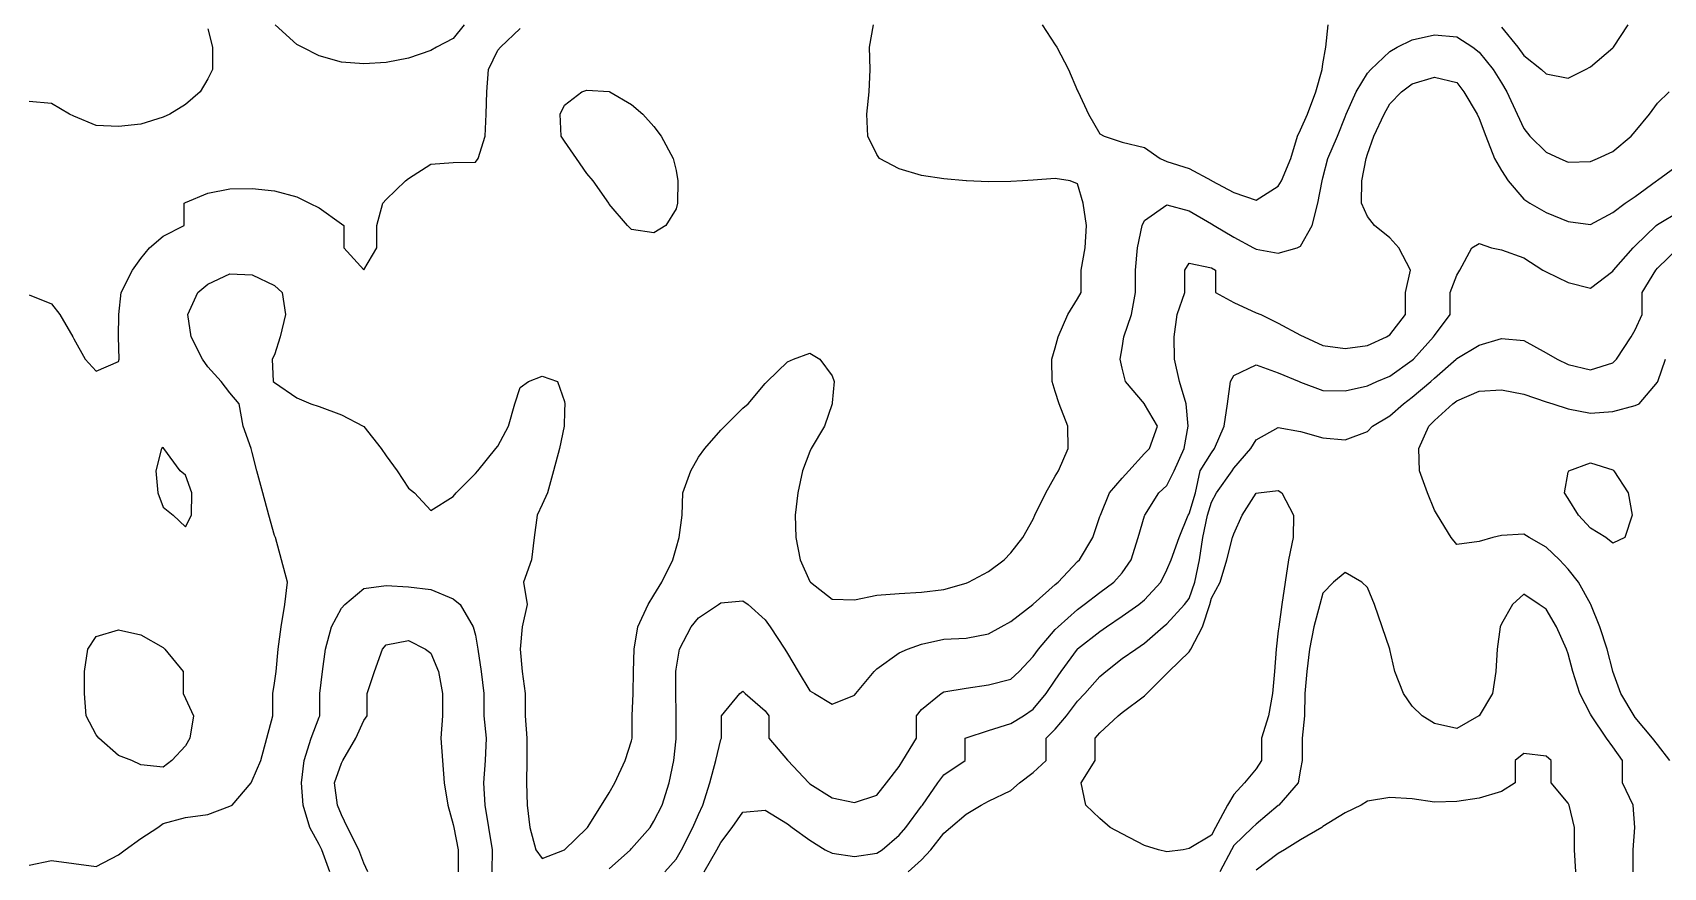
# Model space of a CAD drawing. Header units: inches. Extents: x 450896 to 463247, y 7386701 to 7399440.
# Drawn here: x 459807 to 461948, y 7396817 to 7397914 of the extents above; entities that cross this region are included whole.
import ezdxf

# ---------------------------------------------------------------- set-up
doc = ezdxf.new("R2010")
doc.units = ezdxf.units.IN
doc.header["$MEASUREMENT"] = 0

msp = doc.modelspace()

# ---------------------------------------------------------------- linework, layer by layer
for points, elevation in [([(459802.5, 7396819.6), (459831.7, 7396825.8), (459861, 7396822), (459890.3, 7396817.8), (459919.6, 7396833.2), (459928.2, 7396840.1), (459948.9, 7396854.6), (459971.2, 7396869.4), (459978.2, 7396874.7), (460007.5, 7396882.3), (460036.8, 7396886.5), (460066, 7396897.4), (460068.9, 7396898.7), (460093.6, 7396928), (460095.3, 7396931.1), (460106.3, 7396957.3), (460114.6, 7396986.6), (460122.2, 7397015.9), (460122.2, 7397045.1), (460124.6, 7397058.7), (460126.5, 7397074.4), (460129.2, 7397103.7), (460133.1, 7397133), (460137.9, 7397162.3), (460141.3, 7397191.6), (460133.5, 7397220.9), (460125.6, 7397250.2), (460124.6, 7397253), (460117, 7397279.4), (460109.2, 7397308.7), (460101.1, 7397338), (460095.3, 7397361.9), (460093.9, 7397367.3), (460083.3, 7397396.6), (460078.1, 7397425.9), (460066, 7397440.3), (460054.5, 7397455.2), (460036.8, 7397474.3), (460030, 7397484.5), (460015.2, 7397513.7), (460010.8, 7397543), (460023.9, 7397572.3), (460036.8, 7397583.2), (460066, 7397596.5), (460095.3, 7397595.5), (460124.6, 7397581.3), (460134.5, 7397572.3), (460138.8, 7397543), (460132, 7397513.7), (460124.6, 7397490.3), (460121.2, 7397484.5), (460122.8, 7397455.2), (460124.6, 7397453.7), (460153.9, 7397433.7), (460172, 7397425.9), (460183.2, 7397422.4), (460212.5, 7397411.4), (460241, 7397396.6), (460241.8, 7397395.9), (460264.6, 7397367.3), (460271.1, 7397357.5), (460285.4, 7397338), (460300.3, 7397315.1), (460308.3, 7397308.7), (460329.6, 7397285.8), (460358.9, 7397304), (460362.8, 7397308.7), (460388.2, 7397334.5), (460391.5, 7397338), (460414.9, 7397367.3), (460417.5, 7397370.1), (460431.6, 7397396.6), (460439.8, 7397425.9), (460446.8, 7397447.4), (460458, 7397455.2), (460476.1, 7397462), (460496.1, 7397455.2), (460505.4, 7397428.7), (460505.7, 7397425.9), (460505.4, 7397416.5), (460504.6, 7397396.6), (460498.6, 7397367.3), (460490.7, 7397338), (460483.1, 7397308.7), (460476.1, 7397293.6), (460469.4, 7397279.4), (460465.4, 7397250.2), (460461.7, 7397220.9), (460451.4, 7397191.6), (460456, 7397162.3), (460449.8, 7397133), (460447.1, 7397103.7), (460449.8, 7397074.4), (460453.8, 7397045.1), (460453.8, 7397015.9), (460455.7, 7396986.6), (460455.6, 7396957.3), (460455.3, 7396928), (460456.1, 7396898.7), (460459.6, 7396869.4), (460467.8, 7396840.1), (460476.1, 7396828.6), (460505.4, 7396840.1), (460505.4, 7396840.1), (460534.6, 7396868.4), (460535.5, 7396869.4), (460554, 7396898.7), (460563.9, 7396914.6), (460571.1, 7396928), (460584.8, 7396957.3), (460593.2, 7396982.9), (460594, 7396986.6), (460594, 7397015.9), (460595.5, 7397045.1), (460596, 7397074.4), (460596.7, 7397103.7), (460601.4, 7397133), (460615.2, 7397162.3), (460622.5, 7397174.6), (460633, 7397191.6), (460647.5, 7397220.9), (460651.8, 7397236.3), (460656, 7397250.2), (460659.7, 7397279.4), (460660.5, 7397308.7), (460671.1, 7397338), (460681.1, 7397355.8), (460689.6, 7397367.3), (460710.4, 7397391.4), (460715.6, 7397396.6), (460739.6, 7397420.2), (460746.2, 7397425.9), (460768.9, 7397452.7), (460771.2, 7397455.2), (460798.2, 7397480.9), (460805.7, 7397484.5), (460827.5, 7397492.2), (460840.7, 7397484.5), (460856.8, 7397462.8), (460859.1, 7397455.2), (460856.8, 7397427.3), (460856.6, 7397425.9), (460846.8, 7397396.6), (460829.2, 7397367.3), (460827.5, 7397363.3), (460817.9, 7397338), (460811.8, 7397308.7), (460807.9, 7397279.4), (460808.8, 7397250.2), (460814.5, 7397220.9), (460827.5, 7397192.5), (460828.4, 7397191.6), (460856.8, 7397169.4), (460886.1, 7397168.5), (460915.4, 7397174.5), (460944.7, 7397176.6), (460973.9, 7397178.6), (461003.2, 7397181.8), (461032.5, 7397190.3), (461035.9, 7397191.6), (461061.8, 7397205.7), (461082.5, 7397220.9), (461091.1, 7397230.1), (461106.9, 7397250.2), (461120.4, 7397274.4), (461122.9, 7397279.4), (461137.4, 7397308.7), (461149.7, 7397330.7), (461153.7, 7397338), (461166.4, 7397367.3), (461166.1, 7397396.6), (461154.8, 7397425.9), (461149.7, 7397441.9), (461145.6, 7397455.2), (461145.2, 7397484.5), (461149.7, 7397499.2), (461153.6, 7397513.7), (461166.1, 7397543), (461179, 7397563.6), (461183.7, 7397572.3), (461183.7, 7397601.6), (461188.8, 7397630.9), (461190.7, 7397660.2), (461186.4, 7397689.5), (461179, 7397715), (461169.3, 7397718.8), (461149.7, 7397721.7), (461120.4, 7397719.5), (461106.7, 7397718.8), (461091.1, 7397718), (461061.8, 7397717.6), (461033, 7397718.8), (461032.5, 7397718.8), (461003.2, 7397721.3), (460973.9, 7397726), (460944.7, 7397734.7), (460919, 7397748), (460915.4, 7397753.3), (460903.7, 7397777.3), (460902.3, 7397806.6), (460905.2, 7397835.9), (460906.4, 7397865.2), (460905.5, 7397894.5), (460910.8, 7397923.8)], 820), ([(459802.5, 7397568.9), (459831.7, 7397557.4), (459842.7, 7397543), (459859.7, 7397513.7), (459861, 7397511.3), (459875.7, 7397484.5), (459890.3, 7397468.7), (459919.6, 7397481.3), (459920.5, 7397484.5), (459919.7, 7397513.7), (459920, 7397543), (459922.9, 7397572.3), (459937.9, 7397601.6), (459948.9, 7397616.6), (459960.4, 7397630.9), (459978.2, 7397646.2), (460006, 7397660.2), (460006, 7397689.5), (460007.5, 7397690.3), (460036.8, 7397702.4), (460066, 7397708.5), (460095.3, 7397708.8), (460124.6, 7397705.7), (460153.9, 7397697.9), (460170.6, 7397689.5), (460183.2, 7397683.5), (460212.5, 7397662.3), (460215.4, 7397660.2), (460215.4, 7397630.9), (460241.8, 7397601.8), (460259, 7397630.9), (460259, 7397660.2), (460266.8, 7397689.5), (460271.1, 7397694.2), (460296.6, 7397718.8), (460300.3, 7397721.8), (460329.6, 7397740.8), (460358.9, 7397742.8), (460388.2, 7397743.5), (460391.9, 7397748), (460400.9, 7397777.3), (460402.5, 7397806.6), (460403.2, 7397835.9), (460405.5, 7397865.2), (460417.5, 7397890.3), (460421, 7397894.5), (460446.8, 7397918.8)], 800), ([(460036.8, 7397918.6), (460043.2, 7397894.5), (460043.1, 7397865.2), (460036.8, 7397853), (460027, 7397835.9), (460007.5, 7397819.1), (459986.8, 7397806.6), (459978.2, 7397802.3), (459948.9, 7397793.1), (459919.6, 7397790.4), (459890.3, 7397791.6), (459861, 7397803.8), (459855.2, 7397806.6), (459831.7, 7397820.6), (459802.5, 7397823.2)], 800), ([(460373.6, 7397923.8), (460358.9, 7397905.9), (460337.3, 7397894.5), (460329.6, 7397890.1), (460300.3, 7397880), (460271.1, 7397874.3), (460241.8, 7397872.5), (460212.5, 7397874.9), (460183.2, 7397883.1), (460160.9, 7397894.5), (460153.9, 7397898.1), (460125.3, 7397923.8)], 800), ([(460563.9, 7396815.1), (460591.8, 7396840.1), (460593.2, 7396841.8), (460617.6, 7396869.4), (460622.5, 7396877.6), (460633.3, 7396898.7), (460642.7, 7396928), (460648.8, 7396957.3), (460651.8, 7396985.6), (460651.9, 7396986.6), (460651.9, 7397015.9), (460651.8, 7397020.1), (460651.3, 7397045.1), (460651.5, 7397074.4), (460651.8, 7397077.1), (460656.1, 7397103.7), (460671.5, 7397133), (460681.1, 7397144.6), (460707.3, 7397162.3), (460710.4, 7397164.3), (460739.6, 7397167.2), (460746.2, 7397162.3), (460768.9, 7397142.2), (460775.4, 7397133), (460794.7, 7397103.7), (460798.2, 7397097.7), (460812.1, 7397074.4), (460827.5, 7397048.9), (460833.7, 7397045.1), (460856.8, 7397031.4), (460886.1, 7397042.9), (460887.9, 7397045.1), (460912, 7397074.4), (460915.4, 7397077.6), (460944.7, 7397098.5), (460955.5, 7397103.7), (460973.9, 7397110.3), (461003.2, 7397116.8), (461032.5, 7397117.9), (461061.8, 7397123.5), (461078.5, 7397133), (461091.1, 7397139.8), (461120.1, 7397162.3), (461120.4, 7397162.5), (461149.7, 7397188.4), (461153.3, 7397191.6), (461179, 7397218.5), (461181.5, 7397220.9), (461199.1, 7397250.2), (461208.2, 7397277.7), (461208.8, 7397279.4), (461221, 7397308.7), (461237.5, 7397328.1), (461246.3, 7397338), (461266.8, 7397360.6), (461273.5, 7397367.3), (461283.9, 7397396.6), (461266.8, 7397425.5), (461266.6, 7397425.9), (461242, 7397455.2), (461237.5, 7397472.9), (461234.7, 7397484.5), (461237.5, 7397499.5), (461239.8, 7397513.7), (461249.7, 7397543), (461255, 7397572.3), (461255, 7397601.6), (461257.6, 7397630.9), (461263.6, 7397660.2), (461266.8, 7397666.7), (461296.1, 7397687.2), (461325.4, 7397679.3), (461354.7, 7397662.2), (461358.1, 7397660.2), (461384, 7397644.8), (461410.1, 7397630.9), (461413.3, 7397629.1), (461442.5, 7397623.7), (461467.4, 7397630.9), (461471.8, 7397633.1), (461487, 7397660.2), (461494.4, 7397689.5), (461500, 7397718.8), (461501.1, 7397722.9), (461507.5, 7397748), (461520.4, 7397777.3), (461530.4, 7397803.1), (461531.8, 7397806.6), (461544.8, 7397835.9), (461559.7, 7397860.4), (461563.8, 7397865.2), (461589, 7397888.9), (461598.4, 7397894.5), (461618.3, 7397904.2), (461647.6, 7397910.6), (461676.8, 7397907.9), (461697.8, 7397894.5), (461706.1, 7397887.9), (461724.7, 7397865.2), (461735.4, 7397847.4), (461742.5, 7397835.9), (461756.2, 7397806.6), (461764.7, 7397787.4), (461772.8, 7397777.3), (461794, 7397756.5), (461812, 7397748), (461823.3, 7397743.5), (461852.6, 7397744.4), (461861.7, 7397748), (461881.8, 7397757.4), (461905.8, 7397777.3), (461911.1, 7397783.5), (461929.7, 7397806.6), (461940.4, 7397820.7), (461955.5, 7397835.9)], 840), ([(461132.4, 7397923.8), (461149.7, 7397897.4), (461151.5, 7397894.5), (461166.9, 7397865.2), (461179, 7397837), (461179.5, 7397835.9), (461193.4, 7397806.6), (461208.2, 7397780.6), (461214, 7397777.3), (461237.5, 7397769.5), (461266.8, 7397762.4), (461287.4, 7397748), (461296.1, 7397744.1), (461325.4, 7397735), (461354.7, 7397719.1), (461355.4, 7397718.8), (461384, 7397703.7), (461413.3, 7397693.4), (461442.5, 7397711.7), (461446.7, 7397718.8), (461458.9, 7397748), (461467.9, 7397777.3), (461471.8, 7397785.8), (461480.8, 7397806.6), (461491.7, 7397835.9), (461500, 7397865.2), (461501.1, 7397872.6), (461504.9, 7397894.5), (461508.1, 7397923.8)], 820), ([(461735.4, 7397920.8), (461756.9, 7397894.5), (461764.7, 7397883.6), (461787.9, 7397865.2), (461794, 7397859.6), (461823.3, 7397853.5), (461846, 7397865.2), (461852.6, 7397868.6), (461881.8, 7397893.5), (461882.8, 7397894.5), (461901.7, 7397923.8)], 820), ([(460637.1, 7396810.8), (460651.8, 7396827.7), (460658.9, 7396840.1), (460673.8, 7396869.4), (460681.1, 7396886.4), (460686.7, 7396898.7), (460696, 7396928), (460704, 7396957.3), (460710.4, 7396984.7), (460711.3, 7396986.6), (460711.3, 7397015.9), (460735.4, 7397045.1), (460739.6, 7397048.4), (460742.5, 7397045.1), (460768.9, 7397022.3), (460773.5, 7397015.9), (460773.5, 7396986.6), (460798.2, 7396957.6), (460798.5, 7396957.3), (460826.1, 7396928), (460827.5, 7396926.7), (460856.8, 7396908.2), (460886.1, 7396901.9), (460915.4, 7396911.8), (460928.2, 7396928), (460944.7, 7396949.3), (460949.3, 7396957.3), (460967.3, 7396986.6), (460967.3, 7397015.9), (460973.9, 7397024.1), (460999.7, 7397045.1), (461003.2, 7397047.3), (461032.5, 7397052.5), (461061.8, 7397056.6), (461091.1, 7397064.2), (461102.3, 7397074.4), (461120.4, 7397093.7), (461127.4, 7397103.7), (461149.7, 7397129.3), (461153.3, 7397133), (461179, 7397155.8), (461187.7, 7397162.3), (461208.2, 7397178), (461226.5, 7397191.6), (461237.5, 7397203.9), (461249.3, 7397220.9), (461258.4, 7397250.2), (461266.8, 7397278.6), (461267.1, 7397279.4), (461285.7, 7397308.7), (461296.1, 7397318.7), (461305.7, 7397338), (461318.8, 7397367.3), (461324.1, 7397396.6), (461321.4, 7397425.9), (461312.7, 7397455.2), (461306.3, 7397484.5), (461305.9, 7397513.7), (461309.9, 7397543), (461319.8, 7397572.3), (461319.8, 7397601.6), (461325.4, 7397610.6), (461354.7, 7397604.5), (461359.9, 7397601.6), (461359.9, 7397572.3), (461384, 7397559.1), (461413.3, 7397545.5), (461419.5, 7397543), (461442.5, 7397531.9), (461471.8, 7397516), (461476.4, 7397513.7), (461501.1, 7397502.4), (461530.4, 7397498.6), (461559.7, 7397502.4), (461584.5, 7397513.7), (461589, 7397516.5), (461609.4, 7397543), (461609.4, 7397572.3), (461615.9, 7397601.6), (461600.7, 7397630.9), (461589, 7397643.9), (461568.9, 7397660.2), (461559.7, 7397672.1), (461551.7, 7397689.5), (461552, 7397718.8), (461557.8, 7397748), (461559.7, 7397753.8), (461567.7, 7397777.3), (461581.3, 7397806.6), (461589, 7397819.8), (461604.3, 7397835.9), (461618.3, 7397846.1), (461647.6, 7397855.2), (461676.8, 7397848.2), (461686.2, 7397835.9), (461703.5, 7397806.6), (461706.1, 7397800.9), (461715.1, 7397777.3), (461726.4, 7397748), (461735.4, 7397732.3), (461744.5, 7397718.8), (461764.7, 7397694.9), (461772.6, 7397689.5), (461794, 7397677.3), (461823.3, 7397665.4), (461852.6, 7397661.3), (461881.8, 7397677.2), (461898.1, 7397689.5), (461911.1, 7397698.4), (461939.1, 7397718.8), (461940.4, 7397719.8), (461969.7, 7397741)], 860), ([(460638.1, 7397660.2), (460622.5, 7397650.6), (460593.2, 7397654.7), (460588, 7397660.2), (460563.9, 7397688.2), (460563.3, 7397689.5), (460542.7, 7397718.8), (460534.6, 7397728.5), (460521, 7397748), (460505.4, 7397770.9), (460500.8, 7397777.3), (460499.4, 7397806.6), (460505.4, 7397818.1), (460528.1, 7397835.9), (460534.6, 7397838.1), (460563.9, 7397836.3), (460564.8, 7397835.9), (460593.2, 7397819.1), (460608, 7397806.6), (460622.5, 7397790.3), (460632.1, 7397777.3), (460647.9, 7397748), (460651.8, 7397732.2), (460654.2, 7397718.8), (460653.6, 7397689.5), (460651.8, 7397682.2), (460638.1, 7397660.2)], 820), ([(460688.6, 7396810.8), (460705.2, 7396840.1), (460710.4, 7396849.7), (460725.2, 7396869.4), (460739.6, 7396889.2), (460768.9, 7396892), (460798.2, 7396874.1), (460804.1, 7396869.4), (460827.5, 7396852.8), (460847.6, 7396840.1), (460856.8, 7396835.4), (460886.1, 7396831), (460915.4, 7396835.4), (460922.5, 7396840.1), (460944.7, 7396859.3), (460953.4, 7396869.4), (460973.9, 7396897.1), (460975.1, 7396898.7), (460995.3, 7396928), (461003.2, 7396938.4), (461031.5, 7396957.3), (461031.5, 7396986.6), (461032.5, 7396987.1), (461061.8, 7396996.8), (461091.1, 7397005.7), (461107.8, 7397015.9), (461120.4, 7397024.5), (461137.6, 7397045.1), (461149.7, 7397062.7), (461157.4, 7397074.4), (461178.6, 7397103.7), (461179, 7397104.1), (461208.2, 7397126.9), (461217, 7397133), (461237.5, 7397146.7), (461259.5, 7397162.3), (461266.8, 7397168.4), (461288.3, 7397191.6), (461296.1, 7397207.9), (461302, 7397220.9), (461312.4, 7397250.2), (461324.1, 7397279.4), (461325.4, 7397281.3), (461333.8, 7397308.7), (461339.7, 7397338), (461354.7, 7397361.4), (461358.5, 7397367.3), (461371.3, 7397396.6), (461375.8, 7397425.9), (461379.7, 7397455.2), (461384, 7397463.1), (461413.3, 7397477), (461442.5, 7397466.6), (461469.8, 7397455.2), (461471.8, 7397454.4), (461501.1, 7397443.2), (461530.4, 7397442.8), (461559.7, 7397449.6), (461571.8, 7397455.2), (461589, 7397462.4), (461618.3, 7397483), (461619.9, 7397484.5), (461646.4, 7397513.7), (461647.6, 7397515.6), (461668.3, 7397543), (461668.3, 7397572.3), (461676.8, 7397594.9), (461680.9, 7397601.6), (461696.8, 7397630.9), (461706.1, 7397636.6), (461722.4, 7397630.9), (461735.4, 7397628.3), (461764.7, 7397617.5), (461789.9, 7397601.6), (461794, 7397599.2), (461823.3, 7397585.2), (461852.6, 7397578), (461881.8, 7397600.2), (461882.8, 7397601.6), (461908.6, 7397630.9), (461911.1, 7397633.2), (461938.7, 7397660.2), (461940.4, 7397661.5), (461969.7, 7397678.8)], 880), ([(460956.3, 7396810.8), (460973.9, 7396826.8), (460986.2, 7396840.1), (461003.2, 7396861.7), (461012.1, 7396869.4), (461032.5, 7396886.9), (461052.4, 7396898.7), (461061.8, 7396903.9), (461091.1, 7396917.7), (461102.7, 7396928), (461120.4, 7396941.3), (461137.7, 7396957.3), (461137.7, 7396986.6), (461149.7, 7396998.5), (461164.3, 7397015.9), (461179, 7397035.1), (461188.3, 7397045.1), (461208.2, 7397067.7), (461216.1, 7397074.4), (461237.5, 7397091.2), (461255.2, 7397103.7), (461266.8, 7397111.5), (461291.5, 7397133), (461296.1, 7397137), (461319.5, 7397162.3), (461325.4, 7397170.3), (461332.7, 7397191.6), (461338.8, 7397220.9), (461343.5, 7397250.2), (461349.3, 7397279.4), (461354.7, 7397296.6), (461361.3, 7397308.7), (461381.7, 7397338), (461384, 7397341.4), (461406.2, 7397367.3), (461413.3, 7397378.6), (461442.5, 7397394.7), (461471.8, 7397389.4), (461501.1, 7397381), (461530.4, 7397378.7), (461559.7, 7397389.7), (461566.2, 7397396.6), (461589, 7397410.1), (461606.9, 7397425.9), (461618.3, 7397434.6), (461642.7, 7397455.2), (461647.6, 7397459.4), (461676, 7397484.5), (461676.8, 7397485.3), (461706.1, 7397503), (461735.4, 7397511.7), (461764.7, 7397509.1), (461794, 7397493), (461808.5, 7397484.5), (461823.3, 7397477.5), (461852.6, 7397470.5), (461881.8, 7397479.7), (461886.5, 7397484.5), (461905.7, 7397513.7), (461911.1, 7397523.1), (461920.3, 7397543), (461920.3, 7397572.3), (461938.3, 7397601.6), (461940.4, 7397604.1), (461968, 7397630.9)], 900), ([(461956.6, 7396957.3), (461940.4, 7396978.2), (461933.8, 7396986.6), (461911.1, 7397013.9), (461909.7, 7397015.9), (461892.1, 7397045.1), (461881.9, 7397074.4), (461881.8, 7397074.8), (461874.1, 7397103.7), (461864.6, 7397133), (461853, 7397162.3), (461852.6, 7397163.1), (461836.7, 7397191.6), (461823.3, 7397208.7), (461811.9, 7397220.9), (461794, 7397237.6), (461771.7, 7397250.2), (461764.7, 7397254.6), (461735.4, 7397252.8), (461724, 7397250.2), (461706.1, 7397245), (461676.8, 7397240.9), (461669.6, 7397250.2), (461651.6, 7397279.4), (461647.6, 7397286), (461638.3, 7397308.7), (461627.7, 7397338), (461626.8, 7397367.3), (461640.2, 7397396.6), (461647.6, 7397403.9), (461671.8, 7397425.9), (461676.8, 7397429.7), (461706.1, 7397442.3), (461735.4, 7397444.3), (461764.7, 7397438.7), (461794, 7397428.6), (461802.9, 7397425.9), (461823.3, 7397419.4), (461852.6, 7397413.4), (461881.8, 7397415.9), (461911.1, 7397423.7), (461916.1, 7397425.9), (461940.4, 7397454.1), (461940.9, 7397455.2), (461950.7, 7397484.5)], 920), ([(460007.5, 7397264.4), (460015.3, 7397279.4), (460016, 7397308.7), (460007.5, 7397332.1), (460000.5, 7397338), (459979.1, 7397367.3), (459978.2, 7397368.6), (459976.2, 7397367.3), (459968.6, 7397338), (459971.4, 7397308.7), (459978.2, 7397290), (459991.4, 7397279.4), (460007.5, 7397264.4)], 800), ([(461897.7, 7397250.2), (461881.8, 7397242.6), (461872.6, 7397250.2), (461852.6, 7397262.3), (461836.7, 7397279.4), (461823.3, 7397301.4), (461818.2, 7397308.7), (461823.3, 7397336.1), (461824.1, 7397338), (461852.6, 7397348.4), (461881.8, 7397339.3), (461883.2, 7397338), (461901.9, 7397308.7), (461907.1, 7397279.4), (461897.7, 7397250.2)], 940), ([(461317.4, 7396840.1), (461296.1, 7396837.4), (461285.3, 7396840.1), (461266.8, 7396845.7), (461237.5, 7396860.8), (461221.7, 7396869.4), (461208.2, 7396881), (461189.8, 7396898.7), (461183.6, 7396928), (461201.9, 7396957.3), (461201.9, 7396986.6), (461208.2, 7396993.6), (461232, 7397015.9), (461237.5, 7397020.5), (461266.8, 7397042.2), (461270, 7397045.1), (461296.1, 7397071.4), (461298.9, 7397074.4), (461325.4, 7397099.9), (461327.7, 7397103.7), (461342.9, 7397133), (461352.7, 7397162.3), (461354.7, 7397170.4), (461366.2, 7397191.6), (461375, 7397220.9), (461382.3, 7397250.2), (461384, 7397255), (461395.1, 7397279.4), (461413.3, 7397308.3), (461416.4, 7397308.7), (461442.5, 7397311.8), (461447, 7397308.7), (461462.6, 7397279.4), (461461.9, 7397250.2), (461455.9, 7397220.9), (461451.5, 7397191.6), (461446.9, 7397162.3), (461443.1, 7397133), (461442.5, 7397127.5), (461439.7, 7397103.7), (461437.4, 7397074.4), (461434.7, 7397045.1), (461429.8, 7397015.9), (461420.4, 7396986.6), (461420.4, 7396957.3), (461413.3, 7396946.4), (461398.2, 7396928), (461384, 7396912.6), (461375.7, 7396898.7), (461360, 7396869.4), (461354.7, 7396859), (461325.4, 7396841.6), (461317.4, 7396840.1)], 920), ([(461908.4, 7396810.8), (461908.4, 7396840.1), (461910.6, 7396869.4), (461908.5, 7396898.7), (461894.6, 7396928), (461894.6, 7396957.3), (461881.8, 7396975.2), (461873.4, 7396986.6), (461853.6, 7397015.9), (461852.6, 7397018.1), (461838.2, 7397045.1), (461829.3, 7397074.4), (461823.3, 7397097.5), (461821, 7397103.7), (461807.7, 7397133), (461794, 7397156.1), (461785.2, 7397162.3), (461764.7, 7397175.8), (461750, 7397162.3), (461735.4, 7397136.9), (461734, 7397133), (461729.7, 7397103.7), (461728.2, 7397074.4), (461723.9, 7397045.1), (461706.1, 7397016.1), (461705.8, 7397015.9), (461676.8, 7396999.1), (461647.6, 7397005.8), (461631.5, 7397015.9), (461618.3, 7397028.5), (461607, 7397045.1), (461595.5, 7397074.4), (461589, 7397103), (461588.8, 7397103.7), (461578.7, 7397133), (461568.7, 7397162.3), (461559.7, 7397184.4), (461552.3, 7397191.6), (461530.4, 7397204.2), (461515, 7397191.6), (461501.1, 7397177.3), (461496.8, 7397162.3), (461489.1, 7397133), (461483.6, 7397103.7), (461479.9, 7397074.4), (461477.4, 7397045.1), (461476.7, 7397015.9), (461473.7, 7396986.6), (461473.7, 7396957.3), (461471.8, 7396945.9), (461468.7, 7396928), (461443.1, 7396898.7), (461442.5, 7396898.3), (461413.3, 7396873.7), (461408.8, 7396869.4), (461384, 7396845.5), (461381, 7396840.1), (461365.9, 7396810.8)], 900), ([(460197.3, 7396810.8), (460186.5, 7396840.1), (460183.2, 7396847), (460170.7, 7396869.4), (460162.3, 7396898.7), (460159.9, 7396928), (460163.3, 7396957.3), (460172.7, 7396986.6), (460183.2, 7397014.2), (460183.8, 7397015.9), (460183.8, 7397045.1), (460187.6, 7397074.4), (460191.2, 7397103.7), (460199.5, 7397133), (460212.5, 7397157.2), (460216.7, 7397162.3), (460241.8, 7397183.1), (460271.1, 7397187), (460300.3, 7397185.3), (460329.6, 7397182.1), (460358.9, 7397169.6), (460368.2, 7397162.3), (460385.4, 7397133), (460388.2, 7397122.1), (460391.5, 7397103.7), (460396, 7397074.4), (460399.5, 7397045.1), (460399.5, 7397015.9), (460402.3, 7396986.6), (460400.9, 7396957.3), (460399, 7396928), (460400.6, 7396898.7), (460405.4, 7396869.4), (460410.1, 7396840.1), (460409.8, 7396810.8)], 840), ([(459989.5, 7396957.3), (459978.2, 7396948.5), (459948.9, 7396951.5), (459937, 7396957.3), (459919.6, 7396964), (459894, 7396986.6), (459890.3, 7396990.8), (459877.1, 7397015.9), (459874.8, 7397045.1), (459874.8, 7397074.4), (459879.3, 7397103.7), (459890.3, 7397120), (459919.6, 7397129.1), (459948.9, 7397122.5), (459978.2, 7397105.6), (459980.4, 7397103.7), (460004.5, 7397074.4), (460004.5, 7397045.1), (460007.5, 7397038.7), (460018.1, 7397015.9), (460013.4, 7396986.6), (460007.5, 7396976.7), (459989.5, 7396957.3)], 820), ([(460247.1, 7396810.8), (460241.8, 7396822.4), (460235, 7396840.1), (460220.3, 7396869.4), (460212.5, 7396886.1), (460207.3, 7396898.7), (460203.3, 7396928), (460212.5, 7396953.8), (460214.3, 7396957.3), (460231.2, 7396986.6), (460241.8, 7397009.8), (460246.3, 7397015.9), (460246.3, 7397045.1), (460255.6, 7397074.4), (460266.4, 7397103.7), (460271.1, 7397109.1), (460300.3, 7397115.1), (460322.9, 7397103.7), (460329.6, 7397098.3), (460339.8, 7397074.4), (460345.2, 7397045.1), (460345.2, 7397015.9), (460342.8, 7396986.6), (460344.9, 7396957.3), (460347.1, 7396928), (460352.1, 7396898.7), (460358.9, 7396873.1), (460359.8, 7396869.4), (460365.6, 7396840.1), (460365.5, 7396810.8)], 860), ([(461833, 7396810.8), (461831.5, 7396840.1), (461831.2, 7396869.4), (461824.6, 7396898.7), (461823.3, 7396901.3), (461800.8, 7396928), (461800.8, 7396957.3), (461794, 7396963.1), (461764.7, 7396966.6), (461753.6, 7396957.3), (461753.6, 7396928), (461735.4, 7396916.6), (461706.1, 7396907.6), (461676.8, 7396903.4), (461647.6, 7396902.5), (461618.3, 7396907), (461589, 7396908.7), (461559.7, 7396903.9), (461551.2, 7396898.7), (461530.4, 7396888.6), (461501.1, 7396870.4), (461499.6, 7396869.4), (461471.8, 7396853), (461450.6, 7396840.1), (461442.5, 7396835.2), (461413.3, 7396813)], 880)]:
    msp.add_lwpolyline(points, dxfattribs=dict(elevation=elevation))

doc.saveas('drawing.dxf')
